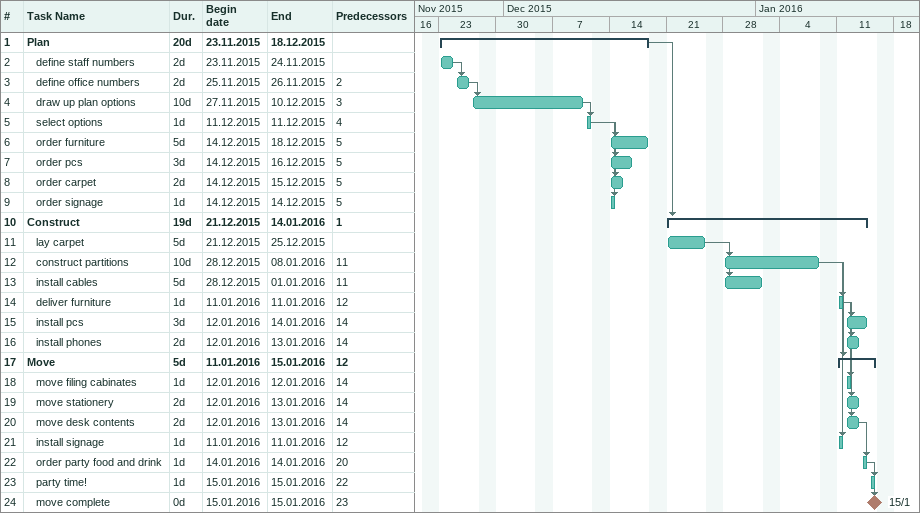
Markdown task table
| ID | Level | Task | Duration | Start | Finish | Predecessors |
|---|---|---|---|---|---|---|
| 1 | 1 | **Plan** | 20d | 2015-11-23 | 2015-12-18 |  |
| 2 | 2 | define staff numbers | 2d | 2015-11-23 | 2015-11-24 |  |
| 3 | 2 | define office numbers | 2d | 2015-11-25 | 2015-11-26 | 2 |
| 4 | 2 | draw up plan options | 10d | 2015-11-27 | 2015-12-10 | 3 |
| 5 | 2 | select options | 1d | 2015-12-11 | 2015-12-11 | 4 |
| 6 | 2 | order furniture | 5d | 2015-12-14 | 2015-12-18 | 5 |
| 7 | 2 | order pcs | 3d | 2015-12-14 | 2015-12-16 | 5 |
| 8 | 2 | order carpet | 2d | 2015-12-14 | 2015-12-15 | 5 |
| 9 | 2 | order signage | 1d | 2015-12-14 | 2015-12-14 | 5 |
| 10 | 1 | **Construct** | 19d | 2015-12-21 | 2016-01-14 | 1 |
| 11 | 2 | lay carpet | 5d | 2015-12-21 | 2015-12-25 |  |
| 12 | 2 | construct partitions | 10d | 2015-12-28 | 2016-01-08 | 11 |
| 13 | 2 | install cables | 5d | 2015-12-28 | 2016-01-01 | 11 |
| 14 | 2 | deliver furniture | 1d | 2016-01-11 | 2016-01-11 | 12 |
| 15 | 2 | install pcs | 3d | 2016-01-12 | 2016-01-14 | 14 |
| 16 | 2 | install phones | 2d | 2016-01-12 | 2016-01-13 | 14 |
| 17 | 1 | **Move** | 5d | 2016-01-11 | 2016-01-15 | 12 |
| 18 | 2 | move filing cabinates | 1d | 2016-01-12 | 2016-01-12 | 14 |
| 19 | 2 | move stationery | 2d | 2016-01-12 | 2016-01-13 | 14 |
| 20 | 2 | move desk contents | 2d | 2016-01-12 | 2016-01-13 | 14 |
| 21 | 2 | install signage | 1d | 2016-01-11 | 2016-01-11 | 12 |
| 22 | 2 | order party food and drink | 1d | 2016-01-14 | 2016-01-14 | 20 |
| 23 | 2 | party time! | 1d | 2016-01-15 | 2016-01-15 | 22 |
| 24 | 2 | move complete | 0d | 2016-01-15 | 2016-01-15 | 23 |
